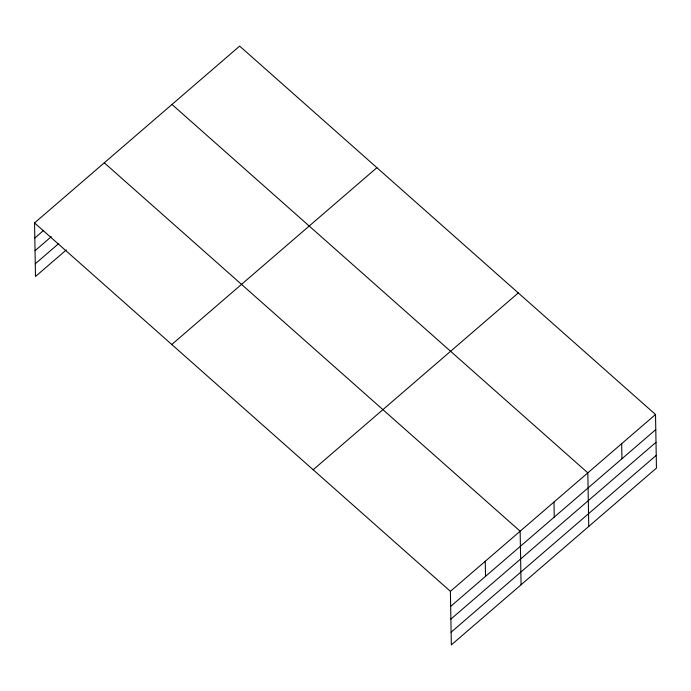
<?xml version="1.0" encoding="UTF-8"?>
<svg xmlns="http://www.w3.org/2000/svg" width="691" height="691" viewBox="0 0 691 691"><rect width="100%" height="100%" fill="white"/><g stroke="black" fill="none" stroke-linecap="round" stroke-linejoin="round"><path stroke-width="1.04" d="M34.55 222.925L239.665 46.107L655.517 414.505L656.45 468.075L451.335 644.893L450.402 591.332L34.55 222.925L35.483 276.495L66.301 249.926M34.809 237.998L43.732 230.31M35.034 250.703L51.255 236.719M35.267 263.789L58.778 243.517M171.783 344.498L376.897 167.68M313.17 469.759L518.285 292.932M450.402 591.332L655.517 414.505M450.662 606.404L655.776 429.577M450.886 619.101L656.001 442.283M451.111 632.196L656.225 455.369M171.981 104.453L587.825 472.86L588.758 526.43M104.289 162.808L520.142 531.206L521.074 584.776M621.667 443.682L621.935 458.755M553.983 502.037L554.242 517.11M485.272 561.273L485.531 576.346"/></g></svg>
